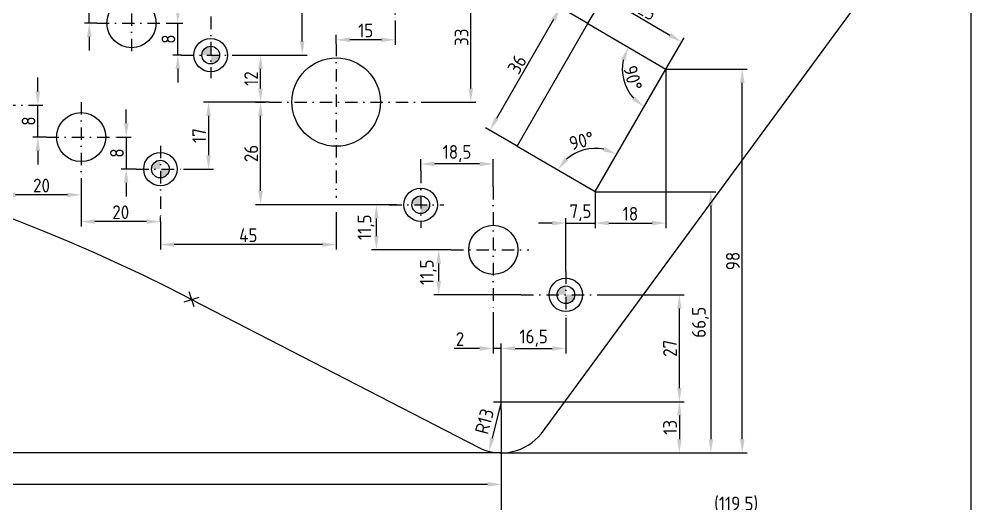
# Model space of a CAD drawing. Header units: millimetres. Extents: x 37 to 1354, y 67 to 1081.
# Drawn here: x 665.9 to 908.1, y 264 to 387.4 of the extents above; entities that cross this region are included whole.
import ezdxf

# ---------------------------------------------------------------- set-up
doc = ezdxf.new("R2010")
doc.units = ezdxf.units.MM
doc.linetypes.add('DASHDOT2', pattern=[12.7, 6.35, -3.175, 0, -3.175])
doc.layers.add('AXE', color=1, linetype='DASHDOT2')
doc.layers.add('COTE', color=1, linetype='Continuous')
doc.styles.add('ISOCPR', font='isocp.shx')
doc.dimstyles.new('ISO-25', dxfattribs={"dimtxt": 2.5, "dimasz": 2.5, "dimexe": 1.25, "dimexo": 0.625, "dimtad": 1, "dimtxsty": 'Standard', "dimcen": 2.5, "dimadec": 0, "dimazin": 0, "dimtfac": 1, "dimtmove": 0, "dimatfit": 3, "dimfxl": 1, "dimarcsym": 0})

# ---------------------------------------------------------------- blocks, each defined once
blk = doc.blocks.new('*D363')
at = {"layer": 'COTE', "color": 1, "linetype": 'Continuous', "transparency": 16777216}
for p, q in [((500.56, 581.96), (75.81, 581.96)), ((77.06, 280.46), (77.06, 578.46)), ((788.56, 276.96), (75.81, 276.96))]:
    blk.add_line(p, q, dxfattribs=at)
for points in [[(76.47, 578.46), (77.64, 578.46), (77.06, 581.96)], [(76.47, 280.46), (77.64, 280.46), (77.06, 276.96)]]:
    blk.add_solid(points, dxfattribs=at)
at = {"layer": 'Defpoints', "color": 0, "linetype": 'Continuous', "transparency": 16777216}
for p in [(77.06, 581.96), (500.56, 581.96), (788.56, 276.96)]:
    blk.add_point(p, dxfattribs=at)
at = {"layer": 'COTE', "color": 1, "linetype": 'Continuous', "transparency": 16777216, "insert": (74.68, 436.27), "char_height": 3.5, "attachment_point": 5, "rotation": 90, "style": 'ISOCPR'}
blk.add_mtext('305', dxfattribs=at)
blk = doc.blocks.new('*D366')
at = {"layer": 'COTE', "color": 1, "linetype": 'Continuous', "transparency": 16777216}
for p, q in [((212.56, 287.96), (212.56, 259.71)), ((788.56, 287.96), (788.56, 259.71)), ((785.06, 260.96), (216.06, 260.96))]:
    blk.add_line(p, q, dxfattribs=at)
for points in [[(216.06, 261.55), (216.06, 260.38), (212.56, 260.96)], [(785.06, 261.55), (785.06, 260.38), (788.56, 260.96)]]:
    blk.add_solid(points, dxfattribs=at)
at = {"layer": 'Defpoints', "color": 0, "linetype": 'Continuous', "transparency": 16777216}
for p in [(212.56, 287.96), (788.56, 287.96), (212.56, 260.96)]:
    blk.add_point(p, dxfattribs=at)
at = {"layer": 'COTE', "color": 1, "linetype": 'Continuous', "transparency": 16777216, "insert": (490.03, 263.34), "char_height": 3.5, "attachment_point": 5, "style": 'ISOCPR'}
blk.add_mtext('576', dxfattribs=at)
blk = doc.blocks.new('*D280')
at = {"layer": 'COTE', "color": 1, "linetype": 'Continuous', "transparency": 16777216}
for p, q in [((908.06, 436.01), (908.06, 259.71)), ((788.56, 287.96), (788.56, 259.71)), ((904.56, 260.96), (792.06, 260.96))]:
    blk.add_line(p, q, dxfattribs=at)
for points in [[(792.06, 261.55), (792.06, 260.38), (788.56, 260.96)], [(904.56, 261.55), (904.56, 260.38), (908.06, 260.96)]]:
    blk.add_solid(points, dxfattribs=at)
at = {"layer": 'Defpoints', "color": 0, "linetype": 'Continuous', "transparency": 16777216}
for p in [(908.06, 436.01), (788.56, 287.96), (788.56, 260.96)]:
    blk.add_point(p, dxfattribs=at)
at = {"layer": 'COTE', "color": 1, "linetype": 'Continuous', "transparency": 16777216, "insert": (848.31, 263.69), "char_height": 3.5, "attachment_point": 5, "style": 'ISOCPR'}
blk.add_mtext('(119,5)', dxfattribs=at)
blk = doc.blocks.new('*D283')
at = {"layer": 'COTE', "color": 1, "linetype": 'Continuous', "transparency": 16777216}
for p, q in [((500.56, 366.96), (500.56, 267.71)), ((788.56, 287.96), (788.56, 267.71)), ((785.06, 268.96), (504.06, 268.96))]:
    blk.add_line(p, q, dxfattribs=at)
for points in [[(504.06, 269.55), (504.06, 268.38), (500.56, 268.96)], [(785.06, 269.55), (785.06, 268.38), (788.56, 268.96)]]:
    blk.add_solid(points, dxfattribs=at)
at = {"layer": 'Defpoints', "color": 0, "linetype": 'Continuous', "transparency": 16777216}
for p in [(500.56, 366.96), (788.56, 287.96), (500.56, 268.96)]:
    blk.add_point(p, dxfattribs=at)
at = {"layer": 'COTE', "color": 1, "linetype": 'Continuous', "transparency": 16777216, "insert": (644.56, 271.34), "char_height": 3.5, "attachment_point": 5, "style": 'ISOCPR'}
blk.add_mtext('=', dxfattribs=at)
blk = doc.blocks.new('*D295')
at = {"layer": 'COTE', "color": 1, "linetype": 'Continuous', "transparency": 16777216}
for p, q in [((681.66, 345.54), (681.66, 334.58)), ((701.82, 335.83), (701.82, 337.08)), ((698.32, 335.83), (685.16, 335.83))]:
    blk.add_line(p, q, dxfattribs=at)
for points in [[(685.16, 336.41), (685.16, 335.25), (681.66, 335.83)], [(698.32, 336.41), (698.32, 335.25), (701.82, 335.83)]]:
    blk.add_solid(points, dxfattribs=at)
at = {"layer": 'Defpoints', "color": 0, "linetype": 'Continuous', "transparency": 16777216}
for p in [(681.66, 345.54), (681.66, 335.83), (701.82, 335.83)]:
    blk.add_point(p, dxfattribs=at)
at = {"layer": 'COTE', "color": 1, "linetype": 'Continuous', "transparency": 16777216, "insert": (691.74, 338.2), "char_height": 3.5, "attachment_point": 5, "style": 'ISOCPR'}
blk.add_mtext('20', dxfattribs=at)
blk = doc.blocks.new('*D296')
at = {"layer": 'COTE', "color": 1, "linetype": 'Continuous', "transparency": 16777216}
for p, q in [((746.56, 338.26), (746.56, 328.73)), ((701.82, 335.83), (701.82, 328.73)), ((743.06, 329.98), (705.32, 329.98))]:
    blk.add_line(p, q, dxfattribs=at)
for points in [[(705.32, 330.56), (705.32, 329.4), (701.82, 329.98)], [(743.06, 330.56), (743.06, 329.4), (746.56, 329.98)]]:
    blk.add_solid(points, dxfattribs=at)
at = {"layer": 'Defpoints', "color": 0, "linetype": 'Continuous', "transparency": 16777216}
for p in [(746.56, 338.26), (701.82, 335.83), (701.82, 329.98)]:
    blk.add_point(p, dxfattribs=at)
at = {"layer": 'COTE', "color": 1, "linetype": 'Continuous', "transparency": 16777216, "insert": (724.19, 332.36), "char_height": 3.5, "attachment_point": 5, "style": 'ISOCPR'}
blk.add_mtext('45', dxfattribs=at)
blk = doc.blocks.new('*D297')
at = {"layer": 'COTE', "color": 1, "linetype": 'Continuous', "transparency": 16777216}
for p, q in [((830.41, 374.63), (830.41, 334.19)), ((812.41, 343.44), (812.41, 334.19)), ((815.91, 335.44), (826.91, 335.44))]:
    blk.add_line(p, q, dxfattribs=at)
for points in [[(815.91, 336.03), (815.91, 334.86), (812.41, 335.44)], [(826.91, 336.03), (826.91, 334.86), (830.41, 335.44)]]:
    blk.add_solid(points, dxfattribs=at)
at = {"layer": 'Defpoints', "color": 0, "linetype": 'Continuous', "transparency": 16777216}
for p in [(830.41, 374.63), (812.41, 343.44), (830.41, 335.44)]:
    blk.add_point(p, dxfattribs=at)
at = {"layer": 'COTE', "color": 1, "linetype": 'Continuous', "transparency": 16777216, "insert": (821.41, 337.82), "char_height": 3.5, "attachment_point": 5, "style": 'ISOCPR'}
blk.add_mtext('18', dxfattribs=at)
blk = doc.blocks.new('*D298')
at = {"layer": 'COTE', "color": 1, "linetype": 'Continuous', "transparency": 16777216}
for p, q in [((812.41, 343.44), (812.41, 334.19)), ((805.01, 323.14), (805.01, 336.69)), ((801.51, 335.44), (798.01, 335.44)), ((805.01, 335.44), (812.41, 335.44)), ((815.91, 335.44), (819.41, 335.44))]:
    blk.add_line(p, q, dxfattribs=at)
for points in [[(801.51, 336.03), (801.51, 334.86), (805.01, 335.44)], [(815.91, 336.03), (815.91, 334.86), (812.41, 335.44)]]:
    blk.add_solid(points, dxfattribs=at)
at = {"layer": 'Defpoints', "color": 0, "linetype": 'Continuous', "transparency": 16777216}
for p in [(812.41, 343.44), (812.41, 335.44), (805.01, 323.14)]:
    blk.add_point(p, dxfattribs=at)
at = {"layer": 'COTE', "color": 1, "linetype": 'Continuous', "transparency": 16777216, "insert": (808.71, 338.08), "char_height": 3.5, "attachment_point": 5, "style": 'ISOCPR'}
blk.add_mtext('7,5', dxfattribs=at)
blk = doc.blocks.new('*D299')
at = {"layer": 'COTE', "color": 1, "linetype": 'Continuous', "transparency": 16777216}
for p, q in [((830.41, 374.63), (851.12, 374.63)), ((849.87, 280.46), (849.87, 371.13)), ((788.56, 276.96), (851.12, 276.96))]:
    blk.add_line(p, q, dxfattribs=at)
for points in [[(849.29, 371.13), (850.45, 371.13), (849.87, 374.63)], [(849.29, 280.46), (850.45, 280.46), (849.87, 276.96)]]:
    blk.add_solid(points, dxfattribs=at)
at = {"layer": 'Defpoints', "color": 0, "linetype": 'Continuous', "transparency": 16777216}
for p in [(830.41, 374.63), (849.87, 374.63), (788.56, 276.96)]:
    blk.add_point(p, dxfattribs=at)
at = {"layer": 'COTE', "color": 1, "linetype": 'Continuous', "transparency": 16777216, "insert": (847.49, 325.79), "char_height": 3.5, "attachment_point": 5, "rotation": 90, "style": 'ISOCPR'}
blk.add_mtext('98', dxfattribs=at)
blk = doc.blocks.new('*D300')
at = {"layer": 'COTE', "color": 1, "linetype": 'Continuous', "transparency": 16777216}
for p, q in [((812.41, 343.44), (843.12, 343.44)), ((841.87, 339.94), (841.87, 280.46)), ((788.56, 276.96), (843.12, 276.96))]:
    blk.add_line(p, q, dxfattribs=at)
for points in [[(841.29, 339.94), (842.45, 339.94), (841.87, 343.44)], [(841.29, 280.46), (842.45, 280.46), (841.87, 276.96)]]:
    blk.add_solid(points, dxfattribs=at)
at = {"layer": 'Defpoints', "color": 0, "linetype": 'Continuous', "transparency": 16777216}
for p in [(812.41, 343.44), (788.56, 276.96), (841.87, 276.96)]:
    blk.add_point(p, dxfattribs=at)
at = {"layer": 'COTE', "color": 1, "linetype": 'Continuous', "transparency": 16777216, "insert": (839.23, 310.2), "char_height": 3.5, "attachment_point": 5, "rotation": 90, "style": 'ISOCPR'}
blk.add_mtext('66,5', dxfattribs=at)
blk = doc.blocks.new('*D301')
at = {"layer": 'COTE', "color": 1, "linetype": 'Continuous', "transparency": 16777216}
for p, q in [((760.04, 340.12), (755.53, 340.12)), ((756.78, 332.15), (756.78, 336.62)), ((775.79, 328.65), (755.53, 328.65))]:
    blk.add_line(p, q, dxfattribs=at)
for points in [[(756.19, 336.62), (757.36, 336.62), (756.78, 340.12)], [(756.19, 332.15), (757.36, 332.15), (756.78, 328.65)]]:
    blk.add_solid(points, dxfattribs=at)
at = {"layer": 'Defpoints', "color": 0, "linetype": 'Continuous', "transparency": 16777216}
for p in [(756.78, 340.12), (760.04, 340.12), (775.79, 328.65)]:
    blk.add_point(p, dxfattribs=at)
at = {"layer": 'COTE', "color": 1, "linetype": 'Continuous', "transparency": 16777216, "insert": (754.14, 334.38), "char_height": 3.5, "attachment_point": 5, "rotation": 90, "style": 'ISOCPR'}
blk.add_mtext('11,5', dxfattribs=at)
blk = doc.blocks.new('*D302')
at = {"layer": 'COTE', "color": 1, "linetype": 'Continuous', "transparency": 16777216}
for p, q in [((814.31, 317.19), (835.12, 317.19)), ((833.87, 293.46), (833.87, 313.69)), ((790.56, 289.96), (835.12, 289.96))]:
    blk.add_line(p, q, dxfattribs=at)
for points in [[(833.29, 313.69), (834.45, 313.69), (833.87, 317.19)], [(833.29, 293.46), (834.45, 293.46), (833.87, 289.96)]]:
    blk.add_solid(points, dxfattribs=at)
at = {"layer": 'Defpoints', "color": 0, "linetype": 'Continuous', "transparency": 16777216}
for p in [(814.31, 317.19), (833.87, 317.19), (790.56, 289.96)]:
    blk.add_point(p, dxfattribs=at)
at = {"layer": 'COTE', "color": 1, "linetype": 'Continuous', "transparency": 16777216, "insert": (831.49, 303.58), "char_height": 3.5, "attachment_point": 5, "rotation": 90, "style": 'ISOCPR'}
blk.add_mtext('27', dxfattribs=at)
blk = doc.blocks.new('*D303')
at = {"layer": 'COTE', "color": 1, "linetype": 'Continuous', "transparency": 16777216}
for p, q in [((790.56, 289.96), (835.12, 289.96)), ((833.87, 286.46), (833.87, 280.46)), ((788.56, 276.96), (835.12, 276.96))]:
    blk.add_line(p, q, dxfattribs=at)
for points in [[(833.29, 286.46), (834.45, 286.46), (833.87, 289.96)], [(833.29, 280.46), (834.45, 280.46), (833.87, 276.96)]]:
    blk.add_solid(points, dxfattribs=at)
at = {"layer": 'Defpoints', "color": 0, "linetype": 'Continuous', "transparency": 16777216}
for p in [(790.56, 289.96), (788.56, 276.96), (833.87, 276.96)]:
    blk.add_point(p, dxfattribs=at)
at = {"layer": 'COTE', "color": 1, "linetype": 'Continuous', "transparency": 16777216, "insert": (831.49, 283.46), "char_height": 3.5, "attachment_point": 5, "rotation": 90, "style": 'ISOCPR'}
blk.add_mtext('13', dxfattribs=at)
blk = doc.blocks.new('*D304')
at = {"layer": 'COTE', "color": 1, "linetype": 'Continuous', "transparency": 16777216}
for p, q in [((786.52, 312.79), (786.52, 302.29)), ((783.02, 303.54), (776.57, 303.54)), ((788.56, 303.54), (786.52, 303.54)), ((788.56, 291.96), (788.56, 304.79)), ((792.06, 303.54), (795.56, 303.54))]:
    blk.add_line(p, q, dxfattribs=at)
for points in [[(783.02, 304.13), (783.02, 302.96), (786.52, 303.54)], [(792.06, 304.13), (792.06, 302.96), (788.56, 303.54)]]:
    blk.add_solid(points, dxfattribs=at)
at = {"layer": 'Defpoints', "color": 0, "linetype": 'Continuous', "transparency": 16777216}
for p in [(786.52, 312.79), (788.56, 303.54), (788.56, 291.96)]:
    blk.add_point(p, dxfattribs=at)
at = {"layer": 'COTE', "color": 1, "linetype": 'Continuous', "transparency": 16777216, "insert": (778.05, 305.92), "char_height": 3.5, "attachment_point": 5, "style": 'ISOCPR'}
blk.add_mtext('2', dxfattribs=at)
blk = doc.blocks.new('*D305')
at = {"layer": 'COTE', "color": 1, "linetype": 'Continuous', "transparency": 16777216}
for p, q in [((805.01, 311.3), (805.01, 302.29)), ((788.56, 291.96), (788.56, 304.79)), ((792.06, 303.54), (801.51, 303.54))]:
    blk.add_line(p, q, dxfattribs=at)
for points in [[(792.06, 304.13), (792.06, 302.96), (788.56, 303.54)], [(801.51, 304.13), (801.51, 302.96), (805.01, 303.54)]]:
    blk.add_solid(points, dxfattribs=at)
at = {"layer": 'Defpoints', "color": 0, "linetype": 'Continuous', "transparency": 16777216}
for p in [(805.01, 311.3), (805.01, 303.54), (788.56, 291.96)]:
    blk.add_point(p, dxfattribs=at)
at = {"layer": 'COTE', "color": 1, "linetype": 'Continuous', "transparency": 16777216, "insert": (796.78, 306.18), "char_height": 3.5, "attachment_point": 5, "style": 'ISOCPR'}
blk.add_mtext('16,5', dxfattribs=at)
blk = doc.blocks.new('*D306')
at = {"layer": 'COTE', "color": 1, "linetype": 'Continuous', "transparency": 16777216}
for p, q in [((775.79, 328.65), (771.39, 328.65)), ((772.64, 320.69), (772.64, 325.15)), ((793.59, 317.19), (771.39, 317.19))]:
    blk.add_line(p, q, dxfattribs=at)
for points in [[(772.05, 325.15), (773.22, 325.15), (772.64, 328.65)], [(772.05, 320.69), (773.22, 320.69), (772.64, 317.19)]]:
    blk.add_solid(points, dxfattribs=at)
at = {"layer": 'Defpoints', "color": 0, "linetype": 'Continuous', "transparency": 16777216}
for p in [(772.64, 328.65), (775.79, 328.65), (793.59, 317.19)]:
    blk.add_point(p, dxfattribs=at)
at = {"layer": 'COTE', "color": 1, "linetype": 'Continuous', "transparency": 16777216, "insert": (770, 322.92), "char_height": 3.5, "attachment_point": 5, "rotation": 90, "style": 'ISOCPR'}
blk.add_mtext('11,5', dxfattribs=at)
blk = doc.blocks.new('*D314')
at = {"layer": 'COTE', "color": 1, "linetype": 'Continuous', "transparency": 16777216}
for p, q in [((726.06, 366.23), (712.82, 366.23)), ((714.07, 362.73), (714.07, 352.69)), ((707.71, 349.19), (715.32, 349.19))]:
    blk.add_line(p, q, dxfattribs=at)
for points in [[(713.49, 362.73), (714.66, 362.73), (714.07, 366.23)], [(713.49, 352.69), (714.66, 352.69), (714.07, 349.19)]]:
    blk.add_solid(points, dxfattribs=at)
at = {"layer": 'Defpoints', "color": 0, "linetype": 'Continuous', "transparency": 16777216}
for p in [(726.06, 366.23), (707.71, 349.19), (714.07, 349.19)]:
    blk.add_point(p, dxfattribs=at)
at = {"layer": 'COTE', "color": 1, "linetype": 'Continuous', "transparency": 16777216, "insert": (711.7, 357.71), "char_height": 3.5, "attachment_point": 5, "rotation": 90, "style": 'ISOCPR'}
blk.add_mtext('17', dxfattribs=at)
blk = doc.blocks.new('*D315')
at = {"layer": 'COTE', "color": 1, "linetype": 'Continuous', "transparency": 16777216}
for p, q in [((706.25, 389.83), (706.25, 393.33)), ((703.49, 386.33), (707.5, 386.33)), ((706.25, 378.19), (706.25, 386.33)), ((707.16, 378.19), (705, 378.19)), ((706.25, 374.69), (706.25, 371.19))]:
    blk.add_line(p, q, dxfattribs=at)
for points in [[(705.67, 389.83), (706.83, 389.83), (706.25, 386.33)], [(705.67, 374.69), (706.83, 374.69), (706.25, 378.19)]]:
    blk.add_solid(points, dxfattribs=at)
at = {"layer": 'Defpoints', "color": 0, "linetype": 'Continuous', "transparency": 16777216}
for p in [(703.49, 386.33), (706.25, 386.33), (707.16, 378.19)]:
    blk.add_point(p, dxfattribs=at)
at = {"layer": 'COTE', "color": 1, "linetype": 'Continuous', "transparency": 16777216, "insert": (703.87, 382.26), "char_height": 3.5, "attachment_point": 5, "rotation": 90, "style": 'ISOCPR'}
blk.add_mtext('8', dxfattribs=at)
blk = doc.blocks.new('*D316')
at = {"layer": 'COTE', "color": 1, "linetype": 'Continuous', "transparency": 16777216}
for p, q in [((670.65, 368.96), (670.65, 372.46)), ((668.94, 365.46), (671.9, 365.46)), ((670.65, 357.33), (670.65, 365.46)), ((672.83, 357.33), (669.4, 357.33)), ((670.65, 353.83), (670.65, 350.33))]:
    blk.add_line(p, q, dxfattribs=at)
for points in [[(670.06, 368.96), (671.23, 368.96), (670.65, 365.46)], [(670.06, 353.83), (671.23, 353.83), (670.65, 357.33)]]:
    blk.add_solid(points, dxfattribs=at)
at = {"layer": 'Defpoints', "color": 0, "linetype": 'Continuous', "transparency": 16777216}
for p in [(668.94, 365.46), (670.65, 365.46), (672.83, 357.33)]:
    blk.add_point(p, dxfattribs=at)
at = {"layer": 'COTE', "color": 1, "linetype": 'Continuous', "transparency": 16777216, "insert": (668.27, 361.4), "char_height": 3.5, "attachment_point": 5, "rotation": 90, "style": 'ISOCPR'}
blk.add_mtext('8', dxfattribs=at)
blk = doc.blocks.new('*D317')
at = {"layer": 'COTE', "color": 1, "linetype": 'Continuous', "transparency": 16777216}
for p, q in [((661.49, 352.21), (661.49, 341.37)), ((681.66, 345.54), (681.66, 341.37)), ((678.16, 342.62), (664.99, 342.62))]:
    blk.add_line(p, q, dxfattribs=at)
for points in [[(664.99, 343.2), (664.99, 342.04), (661.49, 342.62)], [(678.16, 343.2), (678.16, 342.04), (681.66, 342.62)]]:
    blk.add_solid(points, dxfattribs=at)
at = {"layer": 'Defpoints', "color": 0, "linetype": 'Continuous', "transparency": 16777216}
for p in [(661.49, 352.21), (681.66, 345.54), (661.49, 342.62)]:
    blk.add_point(p, dxfattribs=at)
at = {"layer": 'COTE', "color": 1, "linetype": 'Continuous', "transparency": 16777216, "insert": (671.58, 345), "char_height": 3.5, "attachment_point": 5, "style": 'ISOCPR'}
blk.add_mtext('20', dxfattribs=at)
blk = doc.blocks.new('*D318')
at = {"layer": 'COTE', "color": 1, "linetype": 'Continuous', "transparency": 16777216}
for p, q in [((693.13, 360.83), (693.13, 364.33)), ((690.7, 357.33), (694.38, 357.33)), ((693.13, 357.33), (693.13, 349.19)), ((695.67, 349.19), (691.88, 349.19)), ((693.13, 345.69), (693.13, 342.19))]:
    blk.add_line(p, q, dxfattribs=at)
for points in [[(692.55, 360.83), (693.72, 360.83), (693.13, 357.33)], [(692.55, 345.69), (693.72, 345.69), (693.13, 349.19)]]:
    blk.add_solid(points, dxfattribs=at)
at = {"layer": 'Defpoints', "color": 0, "linetype": 'Continuous', "transparency": 16777216}
for p in [(690.7, 357.33), (693.13, 349.19), (695.67, 349.19)]:
    blk.add_point(p, dxfattribs=at)
at = {"layer": 'COTE', "color": 1, "linetype": 'Continuous', "transparency": 16777216, "insert": (690.76, 353.26), "char_height": 3.5, "attachment_point": 5, "rotation": 90, "style": 'ISOCPR'}
blk.add_mtext('8', dxfattribs=at)
blk = doc.blocks.new('*D320')
at = {"layer": 'COTE', "color": 1, "linetype": 'Continuous', "transparency": 16777216}
for p, q in [((683.74, 397.96), (683.74, 401.46)), ((682.26, 394.46), (684.99, 394.46)), ((683.74, 386.33), (683.74, 394.46)), ((685.63, 386.33), (682.49, 386.33)), ((683.74, 382.83), (683.74, 379.33))]:
    blk.add_line(p, q, dxfattribs=at)
for points in [[(683.16, 397.96), (684.32, 397.96), (683.74, 394.46)], [(683.16, 382.83), (684.32, 382.83), (683.74, 386.33)]]:
    blk.add_solid(points, dxfattribs=at)
at = {"layer": 'Defpoints', "color": 0, "linetype": 'Continuous', "transparency": 16777216}
for p in [(682.26, 394.46), (683.74, 394.46), (685.63, 386.33)]:
    blk.add_point(p, dxfattribs=at)
at = {"layer": 'COTE', "color": 1, "linetype": 'Continuous', "transparency": 16777216, "insert": (681.37, 390.4), "char_height": 3.5, "attachment_point": 5, "rotation": 90, "style": 'ISOCPR'}
blk.add_mtext('8', dxfattribs=at)
blk = doc.blocks.new('*D321')
at = {"layer": 'COTE', "color": 1, "linetype": 'Continuous', "transparency": 16777216}
for p, q in [((736.15, 406.19), (739.15, 406.19)), ((737.9, 381.69), (737.9, 402.69)), ((722.52, 378.19), (739.15, 378.19))]:
    blk.add_line(p, q, dxfattribs=at)
for points in [[(737.32, 402.69), (738.48, 402.69), (737.9, 406.19)], [(737.32, 381.69), (738.48, 381.69), (737.9, 378.19)]]:
    blk.add_solid(points, dxfattribs=at)
at = {"layer": 'Defpoints', "color": 0, "linetype": 'Continuous', "transparency": 16777216}
for p in [(736.15, 406.19), (737.9, 406.19), (722.52, 378.19)]:
    blk.add_point(p, dxfattribs=at)
at = {"layer": 'COTE', "color": 1, "linetype": 'Continuous', "transparency": 16777216, "insert": (735.52, 392.19), "char_height": 3.5, "attachment_point": 5, "rotation": 90, "style": 'ISOCPR'}
blk.add_mtext('28', dxfattribs=at)
blk = doc.blocks.new('*D322')
at = {"layer": 'COTE', "color": 1, "linetype": 'Continuous', "transparency": 16777216}
for p, q in [((729.46, 366.23), (726.06, 366.23)), ((727.31, 343.62), (727.31, 362.73)), ((761.9, 340.12), (726.06, 340.12))]:
    blk.add_line(p, q, dxfattribs=at)
for points in [[(726.72, 362.73), (727.89, 362.73), (727.31, 366.23)], [(726.72, 343.62), (727.89, 343.62), (727.31, 340.12)]]:
    blk.add_solid(points, dxfattribs=at)
at = {"layer": 'Defpoints', "color": 0, "linetype": 'Continuous', "transparency": 16777216}
for p in [(727.31, 366.23), (729.46, 366.23), (761.9, 340.12)]:
    blk.add_point(p, dxfattribs=at)
at = {"layer": 'COTE', "color": 1, "linetype": 'Continuous', "transparency": 16777216, "insert": (724.93, 353.17), "char_height": 3.5, "attachment_point": 5, "rotation": 90, "style": 'ISOCPR'}
blk.add_mtext('26', dxfattribs=at)
blk = doc.blocks.new('*D323')
at = {"layer": 'COTE', "color": 1, "linetype": 'Continuous', "transparency": 16777216}
for p, q in [((720.5, 378.19), (728.56, 378.19)), ((727.31, 369.73), (727.31, 374.69)), ((726.06, 366.23), (728.56, 366.23))]:
    blk.add_line(p, q, dxfattribs=at)
for points in [[(726.72, 374.69), (727.89, 374.69), (727.31, 378.19)], [(726.72, 369.73), (727.89, 369.73), (727.31, 366.23)]]:
    blk.add_solid(points, dxfattribs=at)
at = {"layer": 'Defpoints', "color": 0, "linetype": 'Continuous', "transparency": 16777216}
for p in [(720.5, 378.19), (727.31, 378.19), (726.06, 366.23)]:
    blk.add_point(p, dxfattribs=at)
at = {"layer": 'COTE', "color": 1, "linetype": 'Continuous', "transparency": 16777216, "insert": (724.93, 372.21), "char_height": 3.5, "attachment_point": 5, "rotation": 90, "style": 'ISOCPR'}
blk.add_mtext('12', dxfattribs=at)
blk = doc.blocks.new('*D324')
at = {"layer": 'COTE', "color": 1, "linetype": 'Continuous', "transparency": 16777216}
for p, q in [((761.56, 385.59), (761.56, 380.84)), ((746.56, 381.07), (746.56, 383.34)), ((758.06, 382.09), (750.06, 382.09))]:
    blk.add_line(p, q, dxfattribs=at)
for points in [[(750.06, 382.67), (750.06, 381.5), (746.56, 382.09)], [(758.06, 382.67), (758.06, 381.5), (761.56, 382.09)]]:
    blk.add_solid(points, dxfattribs=at)
at = {"layer": 'Defpoints', "color": 0, "linetype": 'Continuous', "transparency": 16777216}
for p in [(761.56, 385.59), (746.56, 382.09), (746.56, 381.07)]:
    blk.add_point(p, dxfattribs=at)
at = {"layer": 'COTE', "color": 1, "linetype": 'Continuous', "transparency": 16777216, "insert": (754.06, 384.46), "char_height": 3.5, "attachment_point": 5, "style": 'ISOCPR'}
blk.add_mtext('15', dxfattribs=at)
blk = doc.blocks.new('*D339')
at = {"layer": 'COTE', "color": 1, "linetype": 'Continuous', "transparency": 16777216}
blk.add_arc((830.41, 374.63), 11.06, 167.8783, 221.8028, dxfattribs=at)
for points in [[(819.05, 377.16), (820.14, 376.74), (820.86, 380.21)], [(822.53, 367.71), (821.8, 366.8), (824.88, 365.05)]]:
    blk.add_solid(points, dxfattribs=at)
at = {"layer": 'Defpoints', "color": 0, "linetype": 'Continuous', "transparency": 16777216}
for p in [(810.56, 386.24), (819.35, 374.67), (830.41, 374.63), (830.41, 374.63), (812.41, 343.44)]:
    blk.add_point(p, dxfattribs=at)
at = {"layer": 'COTE', "color": 1, "linetype": 'Continuous', "transparency": 16777216, "insert": (822.01, 372.4), "char_height": 3.5, "attachment_point": 5, "rotation": 284.8406, "style": 'ISOCPR'}
blk.add_mtext('90°', dxfattribs=at)
blk = doc.blocks.new('*D340')
at = {"layer": 'COTE', "color": 1, "linetype": 'Continuous', "transparency": 16777216}
blk.add_arc((812.41, 343.44), 11.02, 78.2873, 131.3938, dxfattribs=at)
for points in [[(814.86, 354.78), (814.44, 353.69), (817.92, 352.99)], [(805.58, 351.34), (804.68, 352.08), (802.9, 349.01)]]:
    blk.add_solid(points, dxfattribs=at)
at = {"layer": 'Defpoints', "color": 0, "linetype": 'Continuous', "transparency": 16777216}
for p in [(830.41, 374.63), (792.56, 355.06), (812.43, 354.47), (812.41, 343.44), (812.41, 343.44)]:
    blk.add_point(p, dxfattribs=at)
at = {"layer": 'COTE', "color": 1, "linetype": 'Continuous', "transparency": 16777216, "insert": (808.98, 356.39), "char_height": 3.5, "attachment_point": 5, "rotation": 14.8406, "style": 'ISOCPR'}
blk.add_mtext('90°', dxfattribs=at)
blk = doc.blocks.new('*D341')
at = {"layer": 'COTE', "color": 1, "linetype": 'Continuous', "transparency": 16777216}
for p, q in [((810.56, 386.24), (815.23, 394.23)), ((817.62, 391.38), (831.43, 383.3)), ((830.41, 374.63), (835.08, 382.61))]:
    blk.add_line(p, q, dxfattribs=at)
for points in [[(817.91, 391.88), (817.32, 390.88), (814.6, 393.15)], [(831.72, 383.8), (831.13, 382.8), (834.45, 381.53)]]:
    blk.add_solid(points, dxfattribs=at)
at = {"layer": 'Defpoints', "color": 0, "linetype": 'Continuous', "transparency": 16777216}
for p in [(810.56, 386.24), (834.45, 381.53), (830.41, 374.63)]:
    blk.add_point(p, dxfattribs=at)
at = {"layer": 'COTE', "color": 1, "linetype": 'Continuous', "transparency": 16777216, "insert": (825.72, 389.39), "char_height": 3.5, "attachment_point": 5, "rotation": 329.6652, "style": 'ISOCPR'}
blk.add_mtext('23', dxfattribs=at)
blk = doc.blocks.new('*D343')
at = {"layer": 'COTE', "color": 1, "linetype": 'Continuous', "transparency": 16777216}
for p, q in [((779.31, 399.23), (782.06, 399.23)), ((780.81, 369.73), (780.81, 395.73)), ((768.44, 366.23), (782.06, 366.23))]:
    blk.add_line(p, q, dxfattribs=at)
for points in [[(780.22, 395.73), (781.39, 395.73), (780.81, 399.23)], [(780.22, 369.73), (781.39, 369.73), (780.81, 366.23)]]:
    blk.add_solid(points, dxfattribs=at)
at = {"layer": 'Defpoints', "color": 0, "linetype": 'Continuous', "transparency": 16777216}
for p in [(779.31, 399.23), (780.81, 399.23), (768.44, 366.23)]:
    blk.add_point(p, dxfattribs=at)
at = {"layer": 'COTE', "color": 1, "linetype": 'Continuous', "transparency": 16777216, "insert": (778.43, 382.73), "char_height": 3.5, "attachment_point": 5, "rotation": 90, "style": 'ISOCPR'}
blk.add_mtext('33', dxfattribs=at)
blk = doc.blocks.new('*D344')
at = {"layer": 'COTE', "color": 1, "linetype": 'Continuous', "transparency": 16777216}
for p, q in [((810.56, 386.24), (802.54, 390.87)), ((801.88, 387.21), (787.38, 362.09)), ((792.56, 355.06), (784.55, 359.68))]:
    blk.add_line(p, q, dxfattribs=at)
for points in [[(801.37, 387.5), (802.38, 386.92), (803.63, 390.24)], [(786.88, 362.38), (787.89, 361.8), (785.63, 359.06)]]:
    blk.add_solid(points, dxfattribs=at)
at = {"layer": 'Defpoints', "color": 0, "linetype": 'Continuous', "transparency": 16777216}
for p in [(810.56, 386.24), (785.63, 359.06), (792.56, 355.06)]:
    blk.add_point(p, dxfattribs=at)
at = {"layer": 'COTE', "color": 1, "linetype": 'Continuous', "transparency": 16777216, "insert": (792.57, 375.84), "char_height": 3.5, "attachment_point": 5, "rotation": 60.0159, "style": 'ISOCPR'}
blk.add_mtext('36', dxfattribs=at)
blk = doc.blocks.new('*D345')
at = {"layer": 'COTE', "color": 1, "linetype": 'Continuous', "transparency": 16777216}
for p, q in [((768.05, 348.77), (768.05, 351.75)), ((786.52, 344.65), (786.52, 351.75)), ((783.02, 350.5), (771.55, 350.5))]:
    blk.add_line(p, q, dxfattribs=at)
for points in [[(771.55, 351.08), (771.55, 349.92), (768.05, 350.5)], [(783.02, 351.08), (783.02, 349.92), (786.52, 350.5)]]:
    blk.add_solid(points, dxfattribs=at)
at = {"layer": 'Defpoints', "color": 0, "linetype": 'Continuous', "transparency": 16777216}
for p in [(768.05, 350.5), (768.05, 348.77), (786.52, 344.65)]:
    blk.add_point(p, dxfattribs=at)
at = {"layer": 'COTE', "color": 1, "linetype": 'Continuous', "transparency": 16777216, "insert": (777.29, 353.14), "char_height": 3.5, "attachment_point": 5, "style": 'ISOCPR'}
blk.add_mtext('18,5', dxfattribs=at)

msp = doc.modelspace()

# ---------------------------------------------------------------- hatches: boundary and pattern name
at = {"layer": 'COTE', "linetype": 'Continuous'}
h = msp.add_hatch(color=2, dxfattribs=at)
h.paths.add_polyline_path([(714.619, 378.191), (714.619, 380.441, 0.4142136), (712.369, 378.191)])
h.paths.add_polyline_path([(714.619, 375.941, 0.4142136), (716.869, 378.191), (714.619, 378.191)])
h = msp.add_hatch(color=2, dxfattribs=at)
h.paths.add_polyline_path([(701.823, 351.441, 0.4142136), (699.573, 349.191), (701.823, 349.191)])
h.paths.add_polyline_path([(704.073, 349.191), (701.823, 349.191), (701.823, 346.941, 0.4142136)])
h = msp.add_hatch(color=2, dxfattribs=at)
h.paths.add_polyline_path([(768.051, 342.367, 0.4142136), (765.801, 340.117), (768.051, 340.117)])
h.paths.add_polyline_path([(768.051, 340.117), (768.051, 337.867, 0.4142136), (770.301, 340.117)])
h = msp.add_hatch(color=2, dxfattribs=at)
h.paths.add_polyline_path([(805.006, 319.441, 0.4142136), (802.756, 317.191), (805.006, 317.191)])
h.paths.add_polyline_path([(807.256, 317.191), (805.006, 317.191), (805.006, 314.941, 0.4142136)])

# ---------------------------------------------------------------- linework, layer by layer
at = {"layer": 'AXE', "color": 1, "linetype": 'DASHDOT2', "ltscale": 0.5}
for p, q in [((761.555, 412.806), (761.555, 385.589)), ((694.459, 395.245), (694.459, 377.666)), ((714.619, 387.982), (714.619, 372.3)), ((685.63, 386.332), (703.493, 386.332)), ((746.555, 381.071), (746.555, 341.831)), ((707.161, 378.191), (722.523, 378.191)), ((681.663, 366.245), (681.663, 345.542)), ((729.462, 366.23), (768.441, 366.23)), ((655.338, 365.463), (668.938, 365.463)), ((672.834, 357.332), (690.697, 357.332)), ((701.823, 355.141), (701.823, 335.829)), ((695.668, 349.191), (707.705, 349.191)), ((768.051, 348.765), (768.051, 334.225)), ((786.523, 344.655), (786.523, 312.794)), ((760.036, 340.117), (773.933, 340.117)), ((775.789, 328.649), (795.556, 328.649)), ((805.006, 323.14), (805.006, 311.299)), ((793.592, 317.191), (814.312, 317.191))]:
    msp.add_line(p, q, dxfattribs=at)
at = {"layer": 'COTE', "color": 7, "linetype": 'Continuous'}
for p, q in [((798.752, 281.899), (904.956, 426.484)), ((792.563, 355.061), (810.555, 386.243)), ((810.555, 386.243), (830.406, 374.627)), ((812.415, 343.444), (830.406, 374.627)), ((792.563, 355.061), (812.415, 343.444)), ((709.775, 316.007), (782.806, 278.303)), ((788.555, 287.963), (788.555, 291.963)), ((786.555, 289.963), (790.555, 289.963))]:
    msp.add_line(p, q, dxfattribs=at)
at = {"layer": 'COTE', "color": 6, "linetype": 'Continuous'}
for p, q in [((710.391, 314.104), (709.159, 317.91)), ((707.873, 315.391), (711.678, 316.623))]:
    msp.add_line(p, q, dxfattribs=at)
at = {"layer": 'COTE', "color": 1, "linetype": 'Continuous'}
msp.add_line((788.555, 289.963), (786.257, 280.745), dxfattribs=at)
at = {"layer": 'COTE', "color": 7, "linetype": 'Continuous'}
for centre, radius in [((694.459, 386.332), 6.25), ((714.619, 378.191), 4.25), ((714.619, 378.191), 2.25), ((681.663, 357.332), 6.25), ((701.823, 349.191), 4.25), ((701.823, 349.191), 2.25), ((768.051, 340.117), 4.25), ((768.051, 340.117), 2.25), ((786.523, 328.649), 6.25), ((805.006, 317.191), 4.25), ((805.006, 317.191), 2.25)]:
    msp.add_circle(centre, radius, dxfattribs=at)
at = {"layer": 'COTE', "color": 140, "linetype": 'Continuous'}
msp.add_circle((746.555, 366.23), 11.25, dxfattribs=at)
at = {"layer": 'COTE', "color": 7, "linetype": 'Continuous'}
for centre, radius, start, end in [((500.555, -88.037), 455, 62.62418, 117.37582), ((788.555, 289.963), 13, 243.75189, 321.66603)]:
    msp.add_arc(centre, radius, start, end, dxfattribs=at)
at = {"layer": 'COTE', "color": 1, "linetype": 'Continuous'}
msp.add_solid([(785.691, 280.886), (786.823, 280.604), (785.41, 277.349)], dxfattribs=at)

# ---------------------------------------------------------------- texts
at = {"layer": 'COTE', "color": 1, "linetype": 'Continuous', "insert": (784.282, 284.99), "char_height": 3.5, "attachment_point": 5, "rotation": 75.38419, "style": 'ISOCPR'}
msp.add_mtext('R13', dxfattribs=at)

# ---------------------------------------------------------------- dimensions: what is measured, and where the dimension line sits
at = {"layer": 'COTE', "color": 1, "linetype": 'Continuous'}
dim = msp.add_linear_dim(base=(77.055, 581.963), p1=(788.555, 276.963), p2=(500.555, 581.963), angle=90, dimstyle='ISO-25', override={"dimtxt": 3.5, "dimasz": 3.5, "dimexo": 0, "dimdec": 1, "dimtxsty": 'ISOCPR', "dimcen": 3.5, "dimclrd": 1, "dimclre": 1, "dimclrt": 1, "dimtdec": 1, "dimlwd": -1, "dimlwe": -1}, dxfattribs=at)
dim.commit()
dim.dimension.update_dxf_attribs({"geometry": '*D363', "text_midpoint": (77.055, 436.271), "dimtype": 160})
for base, p1, p2, text, picture, middle in [((788.555, 260.963), (908.055, 436.012), (788.555, 287.963), '(119,5)', '*D280', (848.305, 263.688)), ((500.555, 268.963), (788.555, 287.963), (500.555, 366.963), '=', '*D283', (644.555, 271.338)), ((661.493, 342.62), (681.663, 345.542), (661.493, 352.212), '20', '*D317', (671.578, 344.996)), ((681.663, 335.829), (701.823, 335.829), (681.663, 345.542), '20', '*D295', (691.743, 338.204)), ((812.415, 335.444), (805.006, 323.14), (812.415, 343.444), '7,5', '*D298', (808.71, 338.082)), ((701.823, 329.982), (746.555, 338.264), (701.823, 335.829), '45', '*D296', (724.189, 332.357))]:
    dim = msp.add_linear_dim(base=base, p1=p1, p2=p2, text=text, dimstyle='ISO-25', override={"dimtxt": 3.5, "dimasz": 3.5, "dimexo": 0, "dimdec": 1, "dimtxsty": 'ISOCPR', "dimcen": 3.5, "dimclrd": 1, "dimclre": 1, "dimclrt": 1, "dimtdec": 1, "dimlwd": -1, "dimlwe": -1}, dxfattribs=at)
    dim.commit()
    dim.dimension.update_dxf_attribs({"geometry": picture, "text_midpoint": middle})
for base, p1, p2, picture, middle in [((737.899, 406.191), (722.523, 378.191), (736.147, 406.191), '*D321', (735.523, 392.191)), ((780.805, 399.23), (768.441, 366.23), (779.313, 399.23), '*D343', (778.43, 382.73)), ((727.305, 378.191), (726.055, 366.23), (720.501, 378.191), '*D323', (724.93, 372.211)), ((714.073, 349.191), (726.055, 366.23), (707.705, 349.191), '*D314', (711.698, 357.711)), ((841.87, 276.963), (812.415, 343.444), (788.555, 276.963), '*D300', (839.232, 310.203)), ((756.776, 340.117), (775.789, 328.649), (760.036, 340.117), '*D301', (754.138, 334.383)), ((772.637, 328.649), (793.592, 317.191), (775.789, 328.649), '*D306', (769.999, 322.92)), ((833.87, 276.963), (790.555, 289.963), (788.555, 276.963), '*D303', (831.495, 283.463))]:
    dim = msp.add_linear_dim(base=base, p1=p1, p2=p2, angle=90, dimstyle='ISO-25', override={"dimtxt": 3.5, "dimasz": 3.5, "dimexo": 0, "dimdec": 1, "dimtxsty": 'ISOCPR', "dimcen": 3.5, "dimclrd": 1, "dimclre": 1, "dimclrt": 1, "dimtdec": 1, "dimlwd": -1, "dimlwe": -1}, dxfattribs=at)
    dim.commit()
    dim.dimension.update_dxf_attribs({"geometry": picture, "text_midpoint": middle})
for base, p1, p2, picture, middle in [((683.741, 394.463), (685.63, 386.332), (682.261, 394.463), '*D320', (683.741, 390.397)), ((706.25, 386.332), (707.161, 378.191), (703.493, 386.332), '*D315', (706.25, 382.262)), ((670.648, 365.463), (672.834, 357.332), (668.938, 365.463), '*D316', (670.648, 361.397)), ((693.134, 349.191), (690.697, 357.332), (695.668, 349.191), '*D318', (693.134, 353.262))]:
    dim = msp.add_linear_dim(base=base, p1=p1, p2=p2, angle=90, text='8', dimstyle='ISO-25', override={"dimtxt": 3.5, "dimasz": 3.5, "dimexo": 0, "dimdec": 1, "dimtxsty": 'ISOCPR', "dimcen": 3.5, "dimclrd": 1, "dimclre": 1, "dimclrt": 1, "dimtdec": 1, "dimlwd": -1, "dimlwe": -1}, dxfattribs=at)
    dim.commit()
    dim.dimension.update_dxf_attribs({"geometry": picture, "text_midpoint": middle, "dimtype": 160})
for p2, distance, picture, middle in [((830.406, 374.627), 8, '*D341', (825.721, 389.39)), ((792.563, 355.061), -8, '*D344', (792.573, 375.837))]:
    dim = msp.add_aligned_dim(p1=(810.555, 386.243), p2=p2, distance=distance, dimstyle='ISO-25', override={"dimtxt": 3.5, "dimasz": 3.5, "dimexo": 0, "dimdec": 1, "dimtxsty": 'ISOCPR', "dimcen": 3.5, "dimclrd": 1, "dimclre": 1, "dimclrt": 1, "dimtdec": 1, "dimlwd": -1, "dimlwe": -1}, dxfattribs=at)
    dim.commit()
    dim.dimension.update_dxf_attribs({"geometry": picture, "text_midpoint": middle})
for base, p1, p2, picture, middle in [((746.555, 382.086), (761.555, 385.589), (746.555, 381.071), '*D324', (754.055, 384.461)), ((830.406, 335.444), (812.415, 343.444), (830.406, 374.627), '*D297', (821.411, 337.819)), ((768.051, 350.499), (786.523, 344.655), (768.051, 348.765), '*D345', (777.287, 353.136)), ((805.006, 303.545), (788.555, 291.963), (805.006, 311.299), '*D305', (796.78, 306.182))]:
    dim = msp.add_linear_dim(base=base, p1=p1, p2=p2, dimstyle='ISO-25', override={"dimtxt": 3.5, "dimasz": 3.5, "dimexo": 0, "dimdec": 1, "dimtxsty": 'ISOCPR', "dimcen": 3.5, "dimclrd": 1, "dimclre": 1, "dimclrt": 1, "dimtdec": 1, "dimlwd": -1, "dimlwe": -1}, dxfattribs=at)
    dim.commit()
    dim.dimension.update_dxf_attribs({"geometry": picture, "text_midpoint": middle})
for base, line1, line2, picture, middle in [((819.35, 374.669), ((810.555, 386.243), (830.406, 374.627)), ((812.415, 343.444), (830.406, 374.627)), '*D339', (822.014, 372.403)), ((812.434, 354.466), ((812.415, 343.444), (830.406, 374.627)), ((792.563, 355.061), (812.415, 343.444)), '*D340', (808.983, 356.394))]:
    dim = msp.add_angular_dim_2l(base=base, line1=line1, line2=line2, dimstyle='ISO-25', override={"dimtxt": 3.5, "dimasz": 3.5, "dimexo": 0, "dimdec": 1, "dimtxsty": 'ISOCPR', "dimcen": 3.5, "dimclrd": 1, "dimclre": 1, "dimclrt": 1, "dimtdec": 1, "dimlwd": -1, "dimlwe": -1}, dxfattribs=at)
    dim.commit()
    dim.dimension.update_dxf_attribs({"geometry": picture, "text_midpoint": middle})
for base, p1, p2, text, picture, middle in [((849.87, 374.627), (788.555, 276.963), (830.406, 374.627), '98', '*D299', (847.495, 325.795)), ((727.305, 366.23), (761.896, 340.117), (729.462, 366.23), '26', '*D322', (724.93, 353.173)), ((833.87, 317.191), (790.555, 289.963), (814.312, 317.191), '27', '*D302', (831.494, 303.577))]:
    dim = msp.add_linear_dim(base=base, p1=p1, p2=p2, angle=90, text=text, dimstyle='ISO-25', override={"dimtxt": 3.5, "dimasz": 3.5, "dimexo": 0, "dimdec": 1, "dimtxsty": 'ISOCPR', "dimcen": 3.5, "dimclrd": 1, "dimclre": 1, "dimclrt": 1, "dimtdec": 1, "dimlwd": -1, "dimlwe": -1}, dxfattribs=at)
    dim.commit()
    dim.dimension.update_dxf_attribs({"geometry": picture, "text_midpoint": middle})
for base, p1, p2, picture, middle in [((788.555, 303.545), (786.523, 312.794), (788.555, 291.963), '*D304', (778.048, 303.545)), ((212.555, 260.963), (788.555, 287.963), (212.555, 287.963), '*D366', (490.026, 260.963))]:
    dim = msp.add_linear_dim(base=base, p1=p1, p2=p2, dimstyle='ISO-25', override={"dimtxt": 3.5, "dimasz": 3.5, "dimexo": 0, "dimdec": 1, "dimtxsty": 'ISOCPR', "dimcen": 3.5, "dimclrd": 1, "dimclre": 1, "dimclrt": 1, "dimtdec": 1, "dimlwd": -1, "dimlwe": -1}, dxfattribs=at)
    dim.commit()
    dim.dimension.update_dxf_attribs({"geometry": picture, "text_midpoint": middle, "dimtype": 160})

doc.saveas('drawing.dxf')
